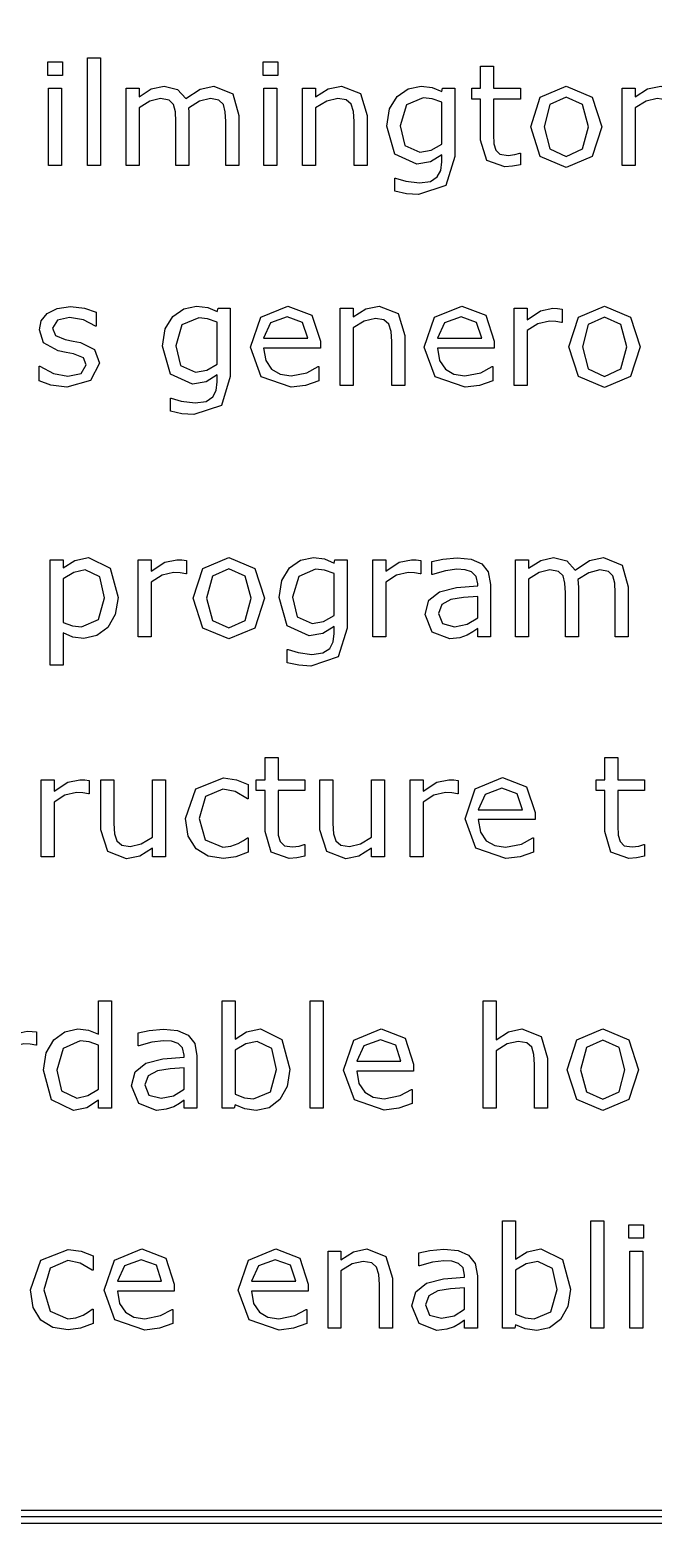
# Model space of a CAD drawing. Extents: x -17 to 192, y 167 to 459.
# Drawn here: x 22.17 to 32.65, y 238.02 to 263.16 of the extents above; entities that cross this region are included whole.
import ezdxf

# ---------------------------------------------------------------- set-up
doc = ezdxf.new("R2010")
doc.units = 0
doc.header["$MEASUREMENT"] = 0
doc.layers.add('Layer 1', color=7, linetype='Continuous')

msp = doc.modelspace()

# ---------------------------------------------------------------- linework, layer by layer
at = {"layer": 'Layer 1', "color": 7}
for points in [[(5.820826, 285.32699), (5.367594, 285.235512), (4.997523, 284.986025), (4.748036, 284.615954), (4.656557, 284.162722), (4.656557, 239.183612), (4.748036, 238.73038), (4.997523, 238.360309), (5.367594, 238.110822), (5.820826, 238.019344), (85.195726, 238.019344), (85.648958, 238.110822), (86.019029, 238.360309), (86.268516, 238.73038), (86.359994, 239.183612), (86.359994, 284.162722), (86.268516, 284.615954), (86.019029, 284.986025), (85.648958, 285.235512), (85.195726, 285.32699), (5.820826, 285.32699)], [(5.820826, 285.221054), (85.195726, 285.221054), (85.608442, 285.13814), (85.94476, 284.911756), (86.171144, 284.575438), (86.254058, 284.162722), (86.254058, 239.183612), (86.171144, 238.770896), (85.94476, 238.434578), (85.608442, 238.208194), (85.195726, 238.12528), (5.820826, 238.12528), (5.40811, 238.208194), (5.071792, 238.434578), (4.845408, 238.770896), (4.762494, 239.183612), (4.762494, 284.162722), (4.845408, 284.575438), (5.071792, 284.911756), (5.40811, 285.13814), (5.820826, 285.221054), (5.820826, 285.221054)], [(5.820826, 285.115118), (85.195726, 285.115118), (85.567927, 285.040769), (85.870492, 284.837488), (86.073773, 284.534923), (86.148122, 284.162722), (86.148122, 239.183612), (86.073773, 238.811411), (85.870492, 238.508846), (85.567927, 238.305565), (85.195726, 238.231216), (5.820826, 238.231216), (5.448625, 238.305565), (5.14606, 238.508846), (4.942779, 238.811411), (4.868431, 239.183612), (4.868431, 284.162722), (4.942779, 284.534923), (5.14606, 284.837488), (5.448625, 285.040769), (5.820826, 285.115118), (5.820826, 285.115118)], [(22.715381, 262.395603), (22.468884, 262.395603), (22.468884, 262.622332), (22.715381, 262.622332), (22.715381, 262.395603)], [(23.354876, 260.879418), (23.136285, 260.879418), (23.136285, 262.688607), (23.354876, 262.688607), (23.354876, 260.879418)], [(26.338411, 262.395603), (26.091914, 262.395603), (26.091914, 262.622332), (26.338411, 262.622332), (26.338411, 262.395603)], [(30.421878, 260.891046), (30.287001, 260.864302), (30.15794, 260.853851), (29.855633, 260.960822), (29.752152, 261.303822), (29.752152, 261.994479), (29.604486, 261.994479), (29.604486, 262.178187), (29.752152, 262.178187), (29.752152, 262.551421), (29.970743, 262.551421), (29.970743, 262.178187), (30.421878, 262.178187), (30.421878, 261.994479), (29.970743, 261.994479), (29.970743, 261.402655), (29.975399, 261.242198), (30.007956, 261.13523), (30.077719, 261.066629), (30.214918, 261.0457), (30.326541, 261.060808), (30.410255, 261.08755), (30.42187, 261.08755), (30.421878, 260.891046)], [(22.701428, 260.879418), (22.482837, 260.879418), (22.482837, 262.178174), (22.701428, 262.178174), (22.701428, 260.879418)], [(25.682638, 260.879418), (25.464047, 260.879418), (25.464047, 261.618906), (25.455908, 261.780524), (25.424514, 261.904936), (25.347775, 261.980512), (25.203598, 262.006097), (25.019889, 261.959589), (24.836179, 261.843318), (24.841992, 261.780529), (24.84432, 261.710767), (24.84432, 260.879418), (24.625727, 260.879418), (24.625727, 261.618906), (24.617588, 261.781688), (24.586195, 261.906098), (24.509455, 261.980512), (24.365278, 262.006097), (24.185057, 261.961914), (24.005998, 261.849131), (24.005998, 260.879418), (23.787407, 260.879418), (23.787407, 262.178174), (24.005998, 262.178174), (24.005998, 262.033997), (24.209474, 262.166548), (24.426902, 262.214218), (24.651307, 262.158407), (24.78967, 262.003766), (25.031516, 262.164222), (25.265222, 262.214218), (25.580319, 262.083993), (25.682638, 261.72239), (25.682638, 260.879418)], [(26.324458, 260.879418), (26.105867, 260.879418), (26.105867, 262.178174), (26.324458, 262.178174), (26.324458, 260.879418)], [(27.842969, 260.879418), (27.624378, 260.879418), (27.624378, 261.618906), (27.613901, 261.786337), (27.575531, 261.909585), (27.491814, 261.981676), (27.349963, 262.006097), (27.162765, 261.961914), (26.975568, 261.849131), (26.975568, 260.879418), (26.756977, 260.879418), (26.756977, 262.178174), (26.975568, 262.178174), (26.975568, 262.033997), (27.187181, 262.166548), (27.411587, 262.214218), (27.732497, 262.087483), (27.842955, 261.72239), (27.842969, 260.879418)], [(29.317294, 261.027084), (29.167304, 260.542231), (28.705705, 260.387587), (28.503392, 260.402695), (28.310381, 260.443391), (28.310381, 260.666632), (28.321996, 260.666632), (28.491753, 260.615473), (28.724295, 260.58408), (28.909167, 260.610821), (29.023115, 260.685235), (29.081249, 260.794532), (29.098685, 260.937547), (29.098685, 261.056144), (28.909161, 260.937547), (28.680107, 260.899177), (28.310362, 261.066608), (28.174324, 261.540997), (28.220833, 261.82935), (28.349894, 262.039802), (28.533604, 262.167702), (28.748708, 262.21421), (28.937067, 262.190953), (29.098685, 262.122352), (29.112628, 262.178163), (29.317265, 262.178163), (29.317294, 261.027084)], [(29.098703, 261.236372), (29.098703, 261.944468), (28.935924, 262.000279), (28.787096, 262.017715), (28.503392, 261.89679), (28.399911, 261.545651), (28.47665, 261.214277), (28.731285, 261.101493), (28.92197, 261.137537), (29.098703, 261.236367), (29.098703, 261.236372)], [(31.792722, 261.528215), (31.629943, 261.027084), (31.193923, 260.843374), (30.755578, 261.027084), (30.59396, 261.528215), (30.755578, 262.029346), (31.193923, 262.214218), (31.629943, 262.029346), (31.792722, 261.528215), (31.792722, 261.528215)], [(31.567154, 261.528215), (31.468325, 261.902611), (31.193923, 262.025859), (30.917196, 261.902611), (30.819527, 261.528215), (30.918357, 261.157307), (31.193923, 261.031733), (31.46716, 261.156145), (31.567154, 261.528215), (31.567154, 261.528215)], [(33.217052, 260.879418), (32.998461, 260.879418), (32.998461, 261.618906), (32.987984, 261.786337), (32.949614, 261.909585), (32.865897, 261.981676), (32.724046, 262.006097), (32.536848, 261.961914), (32.349651, 261.849131), (32.349651, 260.879418), (32.13106, 260.879418), (32.13106, 262.178174), (32.349651, 262.178174), (32.349651, 262.033997), (32.561267, 262.166548), (32.78567, 262.214218), (33.10658, 262.087483), (33.217038, 261.72239), (33.217052, 260.879418)], [(23.336272, 257.549652), (23.188607, 257.257809), (22.787469, 257.143863), (22.522369, 257.177582), (22.321219, 257.253157), (22.321219, 257.498492), (22.332845, 257.498492), (22.563063, 257.37408), (22.806071, 257.328735), (23.031639, 257.375244), (23.113029, 257.521746), (23.068846, 257.638017), (22.899089, 257.705457), (22.777004, 257.729878), (22.640966, 257.760109), (22.397957, 257.89266), (22.327031, 258.108924), (22.359588, 258.260078), (22.460744, 258.386813), (22.62585, 258.472856), (22.851417, 258.50541), (23.086287, 258.476343), (23.285111, 258.407742), (23.285111, 258.174036), (23.273483, 258.174036), (23.070007, 258.277519), (22.835138, 258.320538), (22.632825, 258.27403), (22.550272, 258.137992), (22.600269, 258.017069), (22.758399, 257.950794), (22.893274, 257.922888), (23.018847, 257.897303), (23.253717, 257.777545), (23.33627, 257.549652), (23.336272, 257.549652)], [(25.539623, 257.322922), (25.389633, 256.838069), (24.928034, 256.683425), (24.725721, 256.698533), (24.532709, 256.739229), (24.532709, 256.96247), (24.544338, 256.96247), (24.714095, 256.911311), (24.946638, 256.879918), (25.131511, 256.906659), (25.245457, 256.981073), (25.303593, 257.09037), (25.321034, 257.233385), (25.321034, 257.351982), (25.131511, 257.233385), (24.902456, 257.195015), (24.532711, 257.362446), (24.396673, 257.836835), (24.443182, 258.125188), (24.572244, 258.33564), (24.755953, 258.46354), (24.971056, 258.510048), (25.159416, 258.486791), (25.321034, 258.41819), (25.334986, 258.474001), (25.539624, 258.474001), (25.539623, 257.322922)], [(27.056972, 257.801961), (26.100054, 257.801961), (26.136098, 257.592673), (26.234929, 257.447332), (26.377943, 257.363615), (26.561654, 257.335712), (26.827915, 257.388034), (27.019764, 257.492679), (27.031405, 257.492679), (27.031405, 257.254321), (26.805838, 257.176418), (26.56399, 257.145025), (26.059372, 257.319433), (25.877988, 257.817076), (26.051233, 258.322858), (26.509343, 258.510056), (26.91397, 258.356577), (27.056985, 257.920557), (27.056972, 257.801961)], [(28.474325, 257.175256), (28.255734, 257.175256), (28.255734, 257.914744), (28.245283, 258.082175), (28.206913, 258.205423), (28.123196, 258.277514), (27.981346, 258.301935), (27.794148, 258.257752), (27.60695, 258.144969), (27.60695, 257.175256), (27.38836, 257.175256), (27.38836, 258.474012), (27.60695, 258.474012), (27.60695, 258.329835), (27.818564, 258.462386), (28.04297, 258.510056), (28.36388, 258.383321), (28.474338, 258.018228), (28.474325, 257.175256)], [(29.982371, 257.801961), (29.025454, 257.801961), (29.061498, 257.592673), (29.160327, 257.447332), (29.303342, 257.363615), (29.487053, 257.335712), (29.753313, 257.388034), (29.945163, 257.492679), (29.956804, 257.492679), (29.956804, 257.254321), (29.731237, 257.176418), (29.489389, 257.145025), (28.984771, 257.319433), (28.803386, 257.817076), (28.976633, 258.322858), (29.434742, 258.510056), (29.839369, 258.356577), (29.982384, 257.920557), (29.982371, 257.801961)], [(31.12416, 258.235654), (31.112519, 258.235654), (31.017176, 258.251926), (30.909044, 258.257747), (30.713707, 258.2124), (30.532323, 258.097291), (30.532323, 257.175256), (30.313732, 257.175256), (30.313732, 258.474012), (30.532323, 258.474012), (30.532323, 258.282163), (30.761377, 258.429829), (30.964852, 258.474012), (31.047407, 258.470519), (31.124147, 258.460068), (31.12416, 258.235654)], [(32.436868, 257.824053), (32.274088, 257.322922), (31.838069, 257.139212), (31.399724, 257.322922), (31.238106, 257.824053), (31.399724, 258.325184), (31.838069, 258.510056), (32.274088, 258.325184), (32.436868, 257.824053), (32.436868, 257.824053)], [(25.321032, 257.53221), (25.321032, 258.240306), (25.158252, 258.296117), (25.009424, 258.313553), (24.725721, 258.192628), (24.622239, 257.841489), (24.698978, 257.510115), (24.953613, 257.397331), (25.144299, 257.433375), (25.321032, 257.532205), (25.321032, 257.53221)], [(26.844194, 257.969391), (26.75699, 258.235654), (26.497704, 258.329835), (26.217488, 258.226354), (26.100054, 257.969391), (26.844194, 257.969391)], [(29.769593, 257.969391), (29.682389, 258.235654), (29.423103, 258.329835), (29.142886, 258.226354), (29.025454, 257.969391), (29.769593, 257.969391)], [(32.2113, 257.824053), (32.11247, 258.198449), (31.838069, 258.321697), (31.561341, 258.198449), (31.463673, 257.824053), (31.562503, 257.453145), (31.838069, 257.327571), (32.111306, 257.451983), (32.2113, 257.824053), (32.2113, 257.824053)], [(23.650206, 253.607002), (23.60486, 253.317485), (23.476961, 253.096569), (23.295577, 252.962857), (23.075823, 252.916348), (22.892114, 252.938441), (22.725845, 253.007039), (22.725845, 252.462887), (22.507254, 252.462887), (22.507254, 254.240684), (22.725845, 254.240684), (22.725845, 254.104646), (22.921182, 254.226732), (23.153726, 254.276728), (23.518819, 254.098833), (23.650206, 253.607002), (23.650206, 253.607002)], [(24.801297, 254.002318), (24.789669, 254.002318), (24.694326, 254.01859), (24.586193, 254.024411), (24.390857, 253.979064), (24.209473, 253.863955), (24.209473, 252.941928), (23.990881, 252.941928), (23.990881, 254.240684), (24.209473, 254.240684), (24.209473, 254.048835), (24.438528, 254.196501), (24.642004, 254.240684), (24.724557, 254.237191), (24.801296, 254.22674), (24.801297, 254.002318)], [(26.114006, 253.590717), (25.951226, 253.089586), (25.515206, 252.905876), (25.076862, 253.089586), (24.915244, 253.590717), (25.076862, 254.091848), (25.515206, 254.27672), (25.951226, 254.091848), (26.114006, 253.590717), (26.114006, 253.590717)], [(27.505779, 253.089586), (27.355789, 252.604733), (26.89419, 252.450089), (26.691877, 252.465197), (26.498866, 252.505893), (26.498866, 252.729134), (26.510508, 252.729134), (26.680264, 252.677975), (26.912806, 252.646582), (27.097678, 252.673323), (27.211626, 252.747737), (27.26976, 252.857034), (27.287196, 253.000049), (27.287196, 253.118646), (27.097673, 253.000049), (26.868618, 252.961679), (26.498874, 253.12911), (26.362836, 253.603499), (26.409344, 253.891852), (26.538405, 254.102304), (26.722116, 254.230204), (26.937219, 254.276712), (27.125578, 254.253455), (27.287196, 254.184854), (27.30114, 254.240665), (27.505776, 254.240665), (27.505779, 253.089586)], [(28.746401, 254.002318), (28.734785, 254.002318), (28.639443, 254.01859), (28.53131, 254.024411), (28.335974, 253.979064), (28.154589, 253.863955), (28.154589, 252.941928), (27.935999, 252.941928), (27.935999, 254.240684), (28.154589, 254.240684), (28.154589, 254.048835), (28.383647, 254.196501), (28.587122, 254.240684), (28.669674, 254.237191), (28.746414, 254.22674), (28.746401, 254.002318)], [(29.919583, 252.941928), (29.702154, 252.941928), (29.702154, 253.080292), (29.623091, 253.024481), (29.527746, 252.968669), (29.402172, 252.924487), (29.235906, 252.905887), (28.93825, 253.022158), (28.816163, 253.318652), (28.878951, 253.557009), (29.060334, 253.701186), (29.3452, 253.772113), (29.702154, 253.800016), (29.702154, 253.833737), (29.675412, 253.956985), (29.600998, 254.033722), (29.489376, 254.069769), (29.353338, 254.079082), (29.161492, 254.055825), (28.942901, 253.990714), (28.931286, 253.990714), (28.931286, 254.212792), (29.116158, 254.251161), (29.354515, 254.27209), (29.592873, 254.248833), (29.769607, 254.172093), (29.881226, 254.03373), (29.919596, 253.823278), (29.919583, 252.941928)], [(32.235719, 252.941928), (32.017128, 252.941928), (32.017128, 253.681416), (32.008979, 253.843034), (31.977586, 253.967446), (31.900846, 254.043022), (31.75667, 254.068607), (31.572959, 254.022099), (31.389251, 253.905828), (31.395072, 253.843039), (31.397453, 253.773277), (31.397453, 252.941928), (31.178863, 252.941928), (31.178863, 253.681416), (31.170714, 253.844198), (31.139318, 253.968608), (31.062581, 254.043022), (30.918402, 254.068607), (30.738181, 254.024424), (30.559122, 253.911641), (30.559122, 252.941928), (30.340532, 252.941928), (30.340532, 254.240684), (30.559122, 254.240684), (30.559122, 254.096507), (30.7626, 254.229058), (30.980026, 254.276728), (31.204432, 254.220917), (31.342796, 254.066276), (31.584641, 254.226732), (31.818347, 254.276728), (32.133444, 254.146503), (32.235763, 253.7849), (32.235719, 252.941928)], [(23.424639, 253.601182), (23.344411, 253.952323), (23.097915, 254.068594), (22.908392, 254.027898), (22.725845, 253.92093), (22.725845, 253.184929), (22.885138, 253.127956), (23.037454, 253.112849), (23.32232, 253.236097), (23.424639, 253.601189), (23.424639, 253.601182)], [(25.888439, 253.590717), (25.789608, 253.965113), (25.515206, 254.088361), (25.238479, 253.965113), (25.140811, 253.590717), (25.239642, 253.219809), (25.515206, 253.094235), (25.788445, 253.218647), (25.888439, 253.590717), (25.888439, 253.590717)], [(27.287188, 253.298874), (27.287188, 254.00697), (27.124409, 254.062781), (26.975581, 254.080217), (26.691877, 253.959292), (26.588395, 253.608153), (26.665135, 253.276779), (26.91977, 253.163995), (27.110455, 253.200039), (27.287188, 253.298869), (27.287188, 253.298874)], [(29.702154, 253.261677), (29.702154, 253.623282), (29.466122, 253.605846), (29.252183, 253.572128), (29.099868, 253.488411), (29.041731, 253.33377), (29.109168, 253.165175), (29.314971, 253.109364), (29.525423, 253.153547), (29.702154, 253.261682), (29.702154, 253.261677)], [(26.794196, 249.249394), (26.659322, 249.22265), (26.530259, 249.212199), (26.227953, 249.31917), (26.124471, 249.66217), (26.124471, 250.352827), (25.976806, 250.352827), (25.976806, 250.536535), (26.124471, 250.536535), (26.124471, 250.909769), (26.343062, 250.909769), (26.343062, 250.536535), (26.794196, 250.536535), (26.794196, 250.352827), (26.343062, 250.352827), (26.343062, 249.761003), (26.347713, 249.600546), (26.380269, 249.493578), (26.450032, 249.424977), (26.587232, 249.404048), (26.698854, 249.419156), (26.782571, 249.445898), (26.794186, 249.445898), (26.794196, 249.249394)], [(32.511282, 249.249408), (32.376408, 249.222664), (32.247344, 249.212213), (31.945037, 249.319183), (31.841556, 249.662184), (31.841556, 250.35284), (31.693892, 250.35284), (31.693892, 250.536548), (31.841556, 250.536548), (31.841556, 250.909782), (32.060147, 250.909782), (32.060147, 250.536548), (32.511282, 250.536548), (32.511282, 250.35284), (32.060147, 250.35284), (32.060147, 249.761016), (32.064803, 249.60056), (32.09736, 249.493591), (32.167123, 249.42499), (32.304322, 249.404062), (32.415945, 249.419169), (32.499661, 249.445911), (32.511276, 249.445911), (32.511282, 249.249408)], [(23.166515, 250.298164), (23.154887, 250.298164), (23.059544, 250.314436), (22.951411, 250.320257), (22.756075, 250.27491), (22.574691, 250.159801), (22.574691, 249.237766), (22.3561, 249.237766), (22.3561, 250.536522), (22.574691, 250.536522), (22.574691, 250.344673), (22.803746, 250.492339), (23.007222, 250.536522), (23.089775, 250.533029), (23.166514, 250.522578), (23.166515, 250.298164)], [(24.448994, 249.237766), (24.230403, 249.237766), (24.230403, 249.381943), (24.018788, 249.24823), (23.795546, 249.201722), (23.476961, 249.326131), (23.363015, 249.693553), (23.363015, 250.536522), (23.581606, 250.536522), (23.581606, 249.797034), (23.590908, 249.627277), (23.630441, 249.507516), (23.711831, 249.433102), (23.857171, 249.409845), (24.042043, 249.454028), (24.230403, 249.566812), (24.230403, 250.536519), (24.448995, 250.536519), (24.448994, 249.237766)], [(25.839605, 249.319157), (25.631478, 249.237766), (25.423352, 249.208699), (25.165228, 249.249394), (24.964078, 249.374966), (24.832691, 249.586582), (24.786182, 249.885399), (24.96059, 250.385368), (25.423352, 250.566753), (25.641943, 250.53536), (25.839605, 250.458621), (25.839605, 250.215612), (25.827979, 250.215612), (25.621015, 250.335373), (25.414051, 250.37723), (25.119883, 250.251656), (25.012913, 249.885399), (25.117558, 249.523793), (25.414051, 249.398222), (25.548926, 249.415658), (25.672175, 249.461005), (25.761704, 249.512165), (25.827979, 249.559838), (25.839605, 249.559838), (25.839605, 249.319157)], [(28.134812, 249.237779), (27.916218, 249.237779), (27.916218, 249.381956), (27.704605, 249.248243), (27.481363, 249.201735), (27.162779, 249.326145), (27.048831, 249.693566), (27.048831, 250.536535), (27.267424, 250.536535), (27.267424, 249.797047), (27.276737, 249.62729), (27.316271, 249.50753), (27.39766, 249.433116), (27.543, 249.409859), (27.727872, 249.454041), (27.916232, 249.566825), (27.916232, 250.536533), (28.134825, 250.536533), (28.134812, 249.237779)], [(29.375431, 250.298178), (29.363816, 250.298178), (29.26847, 250.314449), (29.160338, 250.32027), (28.965002, 250.274923), (28.783617, 250.159814), (28.783617, 249.237766), (28.565026, 249.237766), (28.565026, 250.536522), (28.783617, 250.536522), (28.783617, 250.344673), (29.012674, 250.492339), (29.216149, 250.536522), (29.298702, 250.533029), (29.375441, 250.522578), (29.375431, 250.298178)], [(30.668374, 249.864484), (29.711456, 249.864484), (29.747501, 249.655196), (29.846333, 249.509855), (29.989345, 249.426139), (30.173056, 249.398236), (30.439319, 249.450557), (30.631165, 249.555202), (30.642807, 249.555202), (30.642807, 249.316845), (30.41724, 249.238941), (30.175395, 249.207548), (29.670774, 249.381956), (29.489389, 249.879599), (29.662636, 250.385382), (30.120748, 250.572579), (30.525372, 250.4191), (30.668387, 249.98308), (30.668374, 249.864484)], [(30.455596, 250.031915), (30.368392, 250.298178), (30.109106, 250.392359), (29.828892, 250.288878), (29.711456, 250.031915), (30.455596, 250.031915)], [(23.539748, 245.004438), (23.321157, 245.004438), (23.321157, 245.140476), (23.124658, 245.013741), (22.902578, 244.968394), (22.532834, 245.147453), (22.396796, 245.643932), (22.443305, 245.938101), (22.571204, 246.157856), (22.754913, 246.29273), (22.973504, 246.339238), (23.154888, 246.317145), (23.321157, 246.25087), (23.321157, 246.813625), (23.539748, 246.813625), (23.539748, 245.004438)], [(26.543049, 245.663699), (26.49654, 245.370695), (26.373292, 245.152104), (26.191908, 245.013741), (25.97448, 244.968394), (25.781469, 244.995135), (25.618688, 245.064901), (25.604736, 245.004438), (25.400097, 245.004438), (25.400097, 246.813627), (25.618688, 246.813627), (25.618688, 246.167156), (25.814025, 246.290404), (26.046569, 246.339238), (26.409337, 246.162505), (26.543049, 245.663699), (26.543049, 245.663699)], [(27.104642, 245.004438), (26.886051, 245.004438), (26.886051, 246.813627), (27.104642, 246.813627), (27.104642, 245.004438)], [(30.878826, 245.004438), (30.660235, 245.004438), (30.660235, 245.743926), (30.649784, 245.911357), (30.611414, 246.034605), (30.527698, 246.106696), (30.385847, 246.131117), (30.198649, 246.086934), (30.011451, 245.974151), (30.011451, 245.004438), (29.792861, 245.004438), (29.792861, 246.813627), (30.011451, 246.813627), (30.011451, 246.159017), (30.223065, 246.291568), (30.447471, 246.339238), (30.768381, 246.212503), (30.878839, 245.84741), (30.878826, 245.004438)], [(22.280524, 246.064836), (22.268896, 246.064836), (22.173553, 246.081108), (22.06542, 246.086929), (21.870083, 246.041582), (21.688699, 245.926473), (21.688699, 245.004438), (21.470108, 245.004438), (21.470108, 246.303194), (21.688699, 246.303194), (21.688699, 246.111345), (21.917755, 246.259011), (22.12123, 246.303194), (22.203783, 246.299701), (22.280523, 246.28925), (22.280524, 246.064836)], [(24.979193, 245.004438), (24.761765, 245.004438), (24.761765, 245.142802), (24.6827, 245.086991), (24.587357, 245.031179), (24.461784, 244.986997), (24.295515, 244.968397), (23.997859, 245.084668), (23.875774, 245.381162), (23.93856, 245.619519), (24.119944, 245.763696), (24.40481, 245.834623), (24.761765, 245.862526), (24.761765, 245.896247), (24.735022, 246.019495), (24.660608, 246.096232), (24.548987, 246.132279), (24.412949, 246.141592), (24.221101, 246.118335), (24.00251, 246.053224), (23.990881, 246.053224), (23.990881, 246.275302), (24.175754, 246.313671), (24.414111, 246.3346), (24.652468, 246.311343), (24.829201, 246.234603), (24.940822, 246.09624), (24.979192, 245.885788), (24.979193, 245.004438)], [(28.624314, 245.631143), (27.667397, 245.631143), (27.703441, 245.421855), (27.802273, 245.276514), (27.945288, 245.192797), (28.128996, 245.164894), (28.395259, 245.217216), (28.587108, 245.321861), (28.598724, 245.321861), (28.598724, 245.083503), (28.373156, 245.0056), (28.131311, 244.974207), (27.626693, 245.148615), (27.445308, 245.646258), (27.618552, 246.15204), (28.076664, 246.339238), (28.481291, 246.185759), (28.624303, 245.749739), (28.624314, 245.631143)], [(28.411536, 245.798573), (28.324332, 246.064836), (28.065046, 246.159017), (27.784832, 246.055536), (27.667397, 245.798573), (28.411536, 245.798573)], [(32.406636, 245.653235), (32.243857, 245.152104), (31.807838, 244.968394), (31.369492, 245.152104), (31.207874, 245.653235), (31.369492, 246.154366), (31.807838, 246.339238), (32.243857, 246.154366), (32.406636, 245.653235), (32.406636, 245.653235)], [(32.181069, 245.653235), (32.082239, 246.027631), (31.807838, 246.150879), (31.53111, 246.027631), (31.433442, 245.653235), (31.532274, 245.282327), (31.807838, 245.156753), (32.081075, 245.281165), (32.181069, 245.653235), (32.181069, 245.653235)], [(23.321157, 245.324187), (23.321157, 246.069488), (23.163027, 246.124135), (23.010711, 246.139242), (22.724683, 246.011343), (22.622363, 245.648576), (22.701428, 245.296273), (22.954901, 245.176512), (23.143261, 245.217208), (23.321157, 245.324179), (23.321157, 245.324187)], [(26.317482, 245.657879), (26.240742, 246.010181), (25.993083, 246.131104), (25.800072, 246.089247), (25.618688, 245.98344), (25.618688, 245.2393), (25.777981, 245.181164), (25.930297, 245.164892), (26.214, 245.283488), (26.317482, 245.657884), (26.317482, 245.657879)], [(24.761765, 245.324187), (24.761765, 245.685792), (24.525733, 245.668356), (24.311793, 245.634638), (24.159477, 245.550921), (24.101341, 245.39628), (24.168779, 245.227685), (24.37458, 245.171874), (24.585032, 245.216057), (24.761765, 245.324192), (24.761765, 245.324187)], [(31.263686, 241.959537), (31.217177, 241.666533), (31.093929, 241.447942), (30.912544, 241.309579), (30.695115, 241.264232), (30.502105, 241.290973), (30.339325, 241.360739), (30.325371, 241.300276), (30.120735, 241.300276), (30.120735, 243.109465), (30.339325, 243.109465), (30.339325, 242.462994), (30.534661, 242.586242), (30.767203, 242.635076), (31.129973, 242.458343), (31.263686, 241.959537), (31.263686, 241.959537)], [(31.825279, 241.300276), (31.606688, 241.300276), (31.606688, 243.109465), (31.825279, 243.109465), (31.825279, 241.300276)], [(32.492679, 242.816461), (32.246183, 242.816461), (32.246183, 243.04319), (32.492679, 243.04319), (32.492679, 242.816461)], [(23.229302, 241.381667), (23.021176, 241.300276), (22.813049, 241.271209), (22.554926, 241.311904), (22.353775, 241.437476), (22.222388, 241.649092), (22.175879, 241.947909), (22.350287, 242.447878), (22.813049, 242.629263), (23.03164, 242.59787), (23.229302, 242.521131), (23.229302, 242.278122), (23.217676, 242.278122), (23.010713, 242.397883), (22.803749, 242.43974), (22.509581, 242.314166), (22.402611, 241.947909), (22.507256, 241.586303), (22.803749, 241.460732), (22.938624, 241.478168), (23.061872, 241.523515), (23.151401, 241.574675), (23.217676, 241.622348), (23.229302, 241.622348), (23.229302, 241.381667)], [(24.596659, 241.926981), (23.639742, 241.926981), (23.675786, 241.717693), (23.774617, 241.572352), (23.917631, 241.488635), (24.101341, 241.460732), (24.367603, 241.513054), (24.559452, 241.617699), (24.57108, 241.617699), (24.57108, 241.379341), (24.345513, 241.301438), (24.103668, 241.270045), (23.599048, 241.444453), (23.417664, 241.942096), (23.590909, 242.447878), (24.04902, 242.635076), (24.453646, 242.481597), (24.59666, 242.045577), (24.596659, 241.926981)], [(26.852333, 241.926981), (25.895415, 241.926981), (25.931459, 241.717693), (26.03029, 241.572352), (26.173305, 241.488635), (26.357014, 241.460732), (26.623278, 241.513054), (26.815125, 241.617699), (26.82674, 241.617699), (26.82674, 241.379341), (26.601172, 241.301438), (26.359327, 241.270045), (25.854707, 241.444453), (25.673323, 241.942096), (25.846568, 242.447878), (26.304679, 242.635076), (26.709305, 242.481597), (26.85232, 242.045577), (26.852333, 241.926981)], [(28.269685, 241.300276), (28.051095, 241.300276), (28.051095, 242.039764), (28.040617, 242.207195), (28.002248, 242.330443), (27.918531, 242.402534), (27.77668, 242.426955), (27.589482, 242.382772), (27.402285, 242.269989), (27.402285, 241.300276), (27.183694, 241.300276), (27.183694, 242.599032), (27.402285, 242.599032), (27.402285, 242.454855), (27.613901, 242.587406), (27.838304, 242.635076), (28.159214, 242.508341), (28.269672, 242.143248), (28.269685, 241.300276)], [(29.699828, 241.300276), (29.482402, 241.300276), (29.482402, 241.43864), (29.403336, 241.382829), (29.307994, 241.327017), (29.18242, 241.282835), (29.016151, 241.264235), (28.718495, 241.380506), (28.596408, 241.677), (28.659197, 241.915357), (28.840582, 242.059534), (29.125447, 242.130461), (29.482402, 242.158364), (29.482402, 242.192085), (29.455658, 242.315333), (29.381244, 242.39207), (29.269624, 242.428117), (29.133586, 242.43743), (28.941737, 242.414173), (28.723146, 242.349062), (28.711531, 242.349062), (28.711531, 242.57114), (28.896403, 242.609509), (29.134761, 242.630438), (29.373118, 242.607181), (29.549852, 242.530441), (29.661474, 242.392078), (29.699841, 242.181626), (29.699828, 241.300276)], [(24.383881, 242.094411), (24.296678, 242.360674), (24.037391, 242.454855), (23.757176, 242.351374), (23.639742, 242.094411), (24.383881, 242.094411)], [(26.639555, 242.094411), (26.552351, 242.360674), (26.293065, 242.454855), (26.01285, 242.351374), (25.895415, 242.094411), (26.639555, 242.094411)], [(31.038118, 241.953717), (30.961378, 242.306019), (30.713721, 242.426942), (30.520707, 242.385085), (30.339325, 242.279278), (30.339325, 241.535138), (30.498617, 241.477002), (30.650932, 241.46073), (30.934637, 241.579326), (31.038118, 241.953722), (31.038118, 241.953717)], [(32.478725, 241.300276), (32.260134, 241.300276), (32.260134, 242.599032), (32.478725, 242.599032), (32.478725, 241.300276)], [(29.482402, 241.620025), (29.482402, 241.98163), (29.24637, 241.964194), (29.032428, 241.930476), (28.880113, 241.846759), (28.821976, 241.692118), (28.889416, 241.523523), (29.095216, 241.467712), (29.305668, 241.511895), (29.482402, 241.62003), (29.482402, 241.620025)]]:
    msp.add_lwpolyline(points, dxfattribs=at)

doc.saveas('drawing.dxf')
